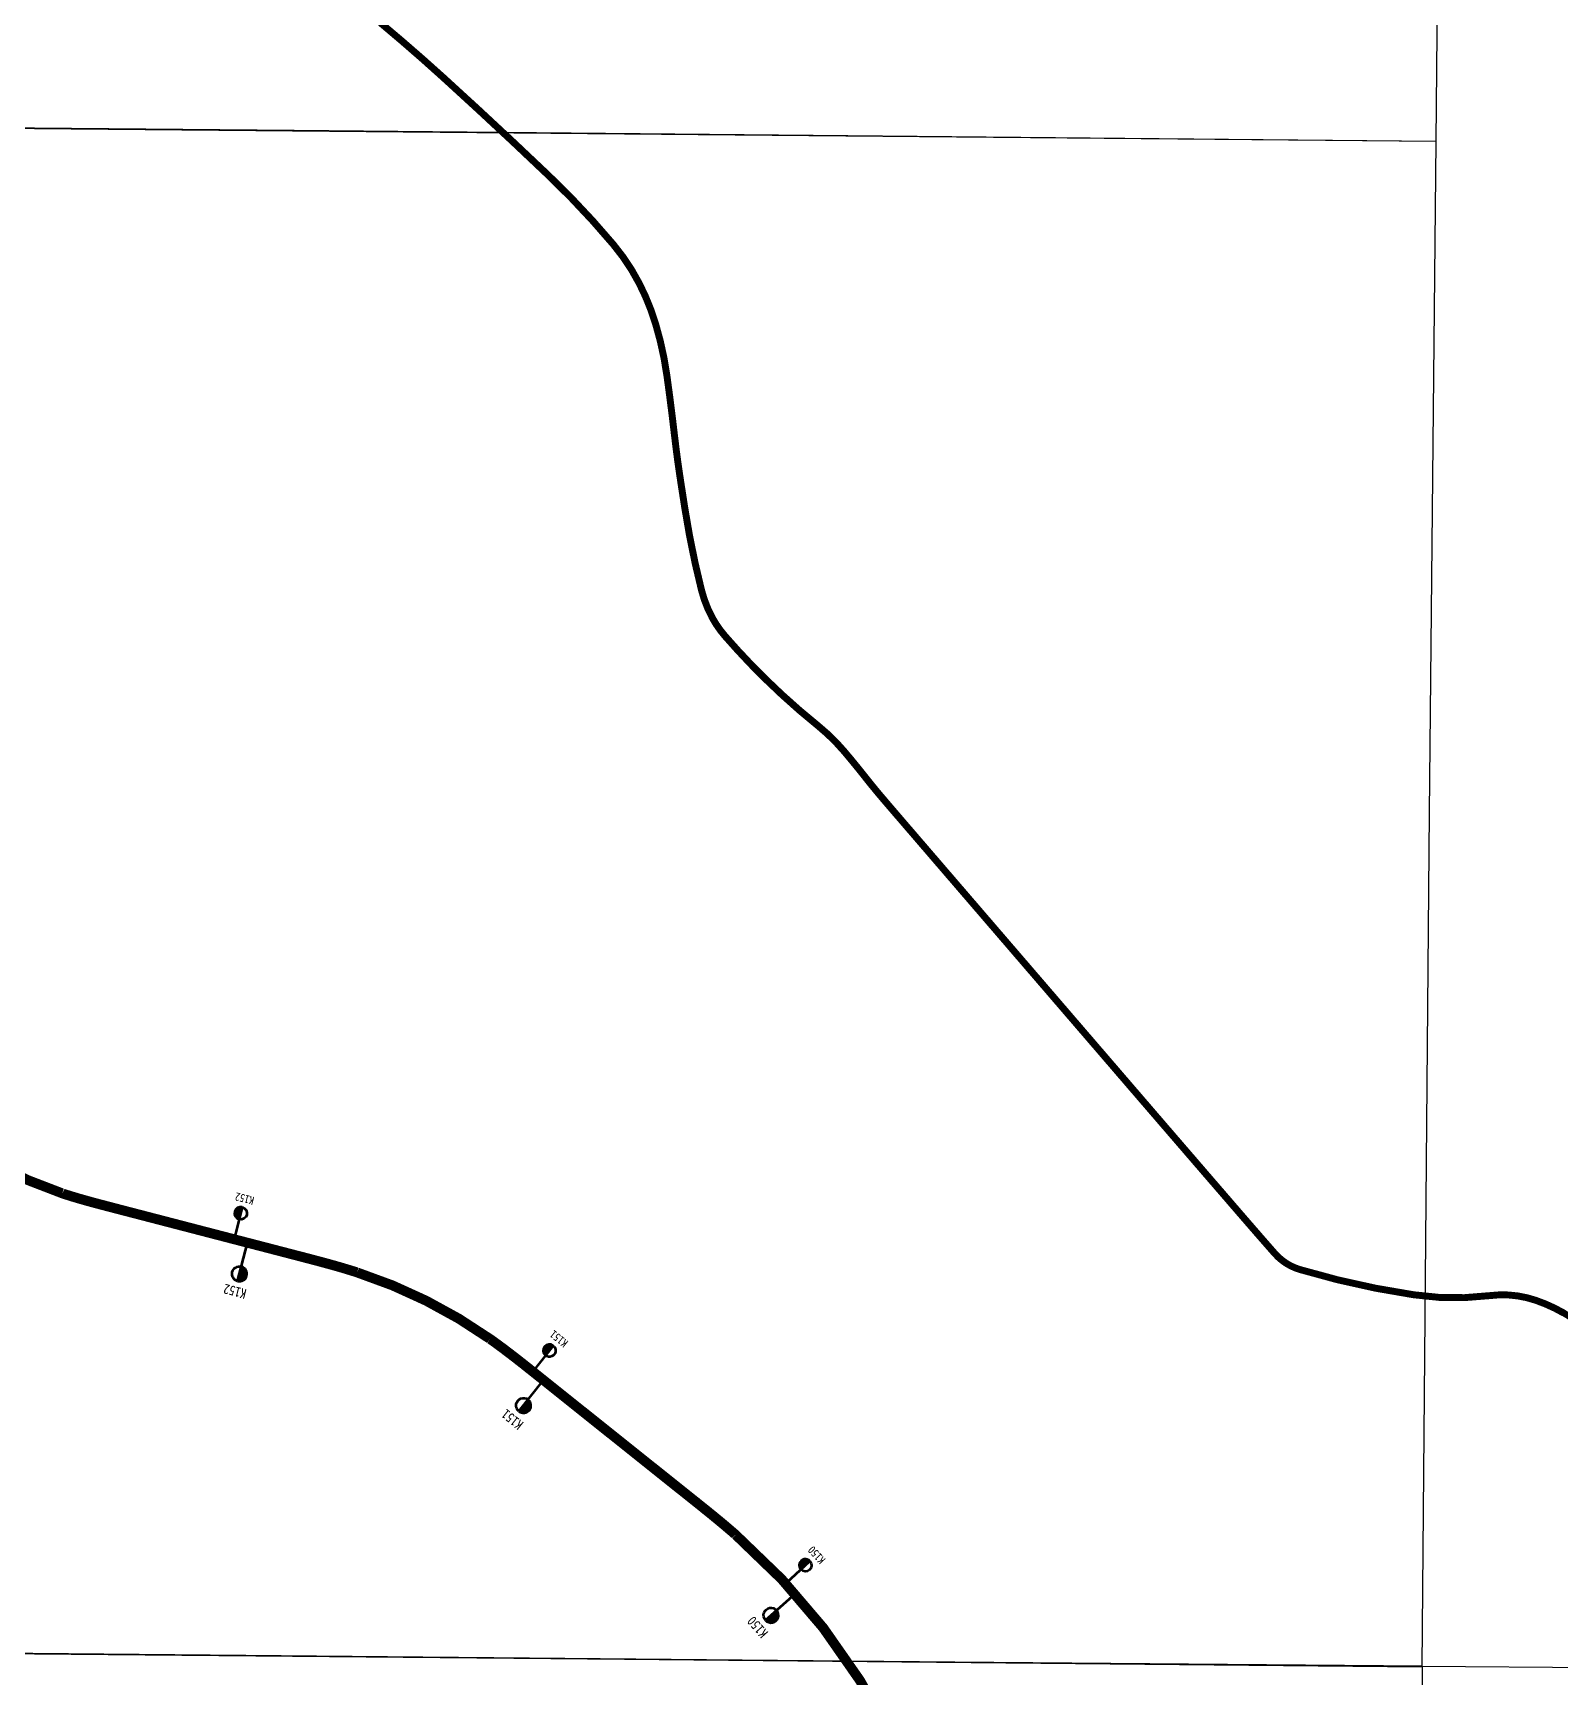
# Model space of a CAD drawing. Header units: millimetres. Extents: x 35376015 to 35425557, y 2978369 to 3016004.
# Drawn here: x 35384209 to 35388831, y 2997384 to 3002361 of the extents above; entities that cross this region are included whole.
import ezdxf
from ezdxf.enums import TextEntityAlignment as Align

# ---------------------------------------------------------------- set-up
doc = ezdxf.new("R2010")
doc.units = ezdxf.units.MM
doc.header["$XCLIPFRAME"] = 0
doc.linetypes.add('ACAD_ISO03W100', pattern=[30, 12, -18])
doc.layers.add('station', color=1, linetype='Continuous', lineweight=60)
doc.layers.add('zhix', color=5, linetype='Continuous', lineweight=30)
doc.styles.add('GTF_XW', font='SIMHEI.TTF', dxfattribs={"width": 0.85})
picture_1 = doc.add_image_def('image6.tif', size_in_pixel=(17417, 14321))
picture_2 = doc.add_image_def('image8.tif', size_in_pixel=(17420, 14303))
picture_3 = doc.add_image_def('image9.tif', size_in_pixel=(17328, 14208))
picture_4 = doc.add_image_def('image10.tif', size_in_pixel=(17376, 14210))

# ---------------------------------------------------------------- blocks, each defined once
blk = doc.blocks.new('公里标')
at = {"layer": 'station'}
h = blk.add_hatch(color=256, dxfattribs=at)
edge = h.paths.add_edge_path()
edge.add_arc((0, 13), 3, 90, 270)
edge.add_line((0, 10), (0, 16))
blk.add_line((0, 16), (0, 0), dxfattribs=at)
blk.add_lwpolyline([(0, 16, 1), (0, 10)], format="xyb", close=True, dxfattribs=at)
blk.add_lwpolyline([(0, 16, -1), (0, 10, -15.340907)], format="xyb", dxfattribs=at)

msp = doc.modelspace()

# ---------------------------------------------------------------- linework, layer by layer
at = {"color": 7, "lineweight": 30, "const_width": 1}
for points in [[(35384426.3, 3006001.2, 0.000006), (35384390.1, 3006275.6, -0.000003), (35384334.1, 3006699.2, -0.004654)], [(35384446.2, 3006003.8, 0.000006), (35384409.9, 3006278.2, -0.000003), (35384354, 3006701.8, -0.004654)], [(35388848, 2998494.4, 0.049283), (35388760.5, 2998534.2, 0.11391), (35388617.4, 2998548.7, -0.068335), (35388390, 2998551.2, -0.035603), (35388046.7, 2998627.3, -0.141206), (35387975, 2998673.3, -0.001923), (35387878.8, 2998783.8, -0.000521), (35387525.6, 2999193.6, -0.000038), (35386841.8, 2999988.6, -0.000524), (35386792.1, 3000046.7, -0.010134), (35386737.7, 3000112.8, 0.008509), (35386672.7, 3000192.4, 0.047512), (35386591.8, 3000271.6, -0.02445), (35386431.4, 3000414.6, -0.019729), (35386311, 3000542.7, -0.053437), (35386274.9, 3000594.6, -0.06379), (35386242.4, 3000677.6, -0.023074), (35386192.3, 3000924.3, -0.000356), (35386181.4, 3000994.7, -0.000949), (35386177.4, 3001021, -0.008757), (35386160.9, 3001145.3, 0.006075), (35386138.1, 3001325.3, 0.038373), (35386103.8, 3001482.5, 0.046036), (35386053.3, 3001607.5, 0.055767), (35385973.6, 3001727.4, 0.027631), (35385777.5, 3001936.3, 0.00608), (35385457.9, 3002233.9, 0.010585), (35385268.5, 3002398.7, 0.005944)], [(35388838, 2998477.1, 0.049283), (35388754, 2998515.3, 0.11391), (35388620, 2998528.9, -0.068335), (35388387, 2998531.4, -0.035603), (35388041, 2998608.2, -0.141206), (35387960, 2998660.1, -0.001923), (35387863.6, 2998770.8, -0.000521), (35387510.5, 2999180.5, -0.000038), (35386826.7, 2999975.6, -0.000524), (35386776.9, 3000033.6, -0.010134), (35386722, 3000100.4, 0.008509), (35386657.4, 3000179.5, 0.047512), (35386579.2, 3000256, -0.02445), (35386417.4, 3000400.3, -0.019729), (35386295.9, 3000529.6, -0.053437), (35386257.4, 3000585, -0.06379), (35386223, 3000672.7, -0.023074), (35386172.5, 3000921.3, -0.000356), (35386161.6, 3000991.6, -0.000949), (35386157.6, 3001018.1, -0.008757), (35386141.1, 3001143, 0.006075), (35386118.3, 3001322.5, 0.038373), (35386084.6, 3001476.8, 0.046036), (35386035.6, 3001598.4, 0.055767), (35385958.3, 3001714.5, 0.027631), (35385763.7, 3001921.8, 0.00608), (35385444.4, 3002219.1, 0.010585), (35385255.7, 3002383.4, 0.005944)]]:
    msp.add_lwpolyline(points, format="xyb", dxfattribs=at)
at = {"color": 7, "linetype": 'ACAD_ISO03W100', "lineweight": 30, "ltscale": 2, "const_width": 20, "flags": 128}
msp.add_lwpolyline([(35418866.2, 2978379, 0.00408), (35418596.8, 2978693.1, 0.004791), (35418362.6, 2978956.6, 0.000354), (35418239.2, 2979092.6, 0.003996), (35418228.1, 2979104.6, 0.067922), (35418130.9, 2979183.4, 0.051225), (35417981.4, 2979254.5, 0.009162), (35417860.1, 2979295.1, 0.017071), (35417793.9, 2979313.4, 0.003191), (35417664.5, 2979343.7, -0.002779), (35417515.8, 2979378.4, -0.00539), (35417279.6, 2979437.5, 0.004922), (35417021.1, 2979502.5, 0.037663), (35416897.7, 2979522.6, -0.03128), (35416749, 2979544.8, -0.053256), (35416561.7, 2979606.3, -0.060444), (35416413, 2979696.4, -0.007588), (35416234.3, 2979841, 0.006847), (35416036.6, 2980001.5, 0.000269), (35415709.9, 2980259.1, -0.000284), (35415399.9, 2980503.6, -0.004911), (35414938.6, 2980875.2, 0.012423), (35414754, 2981019.3, 0.022839), (35414740, 2981028.8, 0.001543), (35414525.8, 2981158.3, 0.010641), (35414147.8, 2981374.4, 0.041104), (35414044.6, 2981420.1, 0.069015), (35413989.5, 2981431, 0.030578), (35413863.2, 2981430.6, 0.031152), (35413746.1, 2981415.8, 0.023526), (35413594.1, 2981379.3, 0.09893), (35413417.6, 2981287.4, -0.098334), (35413240.1, 2981194.7, -0.040735), (35413083.5, 2981162.4, -0.057251), (35412969.5, 2981161.5, -0.032707), (35412844.6, 2981183.2, -0.068284), (35412787.9, 2981205.4, -0.006478), (35412708.2, 2981251.4, -0.00631), (35412627.7, 2981300.6, -0.00711), (35412453, 2981413.9, 0.016112), (35412375, 2981462.5, 0.006031), (35412355.7, 2981473.4, -0.001887), (35412293.4, 2981507.8, -0.031059), (35412115.8, 2981621.9, 0.058562), (35412018.1, 2981677.2, 0.074558), (35411972.8, 2981688.8, 0.023372), (35411824.6, 2981696.9, 0.031359), (35411658.6, 2981687.7, -0.046373), (35411546.1, 2981684.9, -0.013686), (35411441.8, 2981694.8, -0.015348), (35411349.5, 2981709.1, -0.009765), (35411222.9, 2981735.2, -0.009876), (35411098.7, 2981765.9, -0.010304), (35410982.9, 2981799.6, -0.003732), (35410665.7, 2981901.5, -0.011102), (35410325.7, 2982022, -0.019593), (35410137.6, 2982102.1, -0.046253), (35410000.5, 2982183.1, 0.027806), (35409777.8, 2982325.9, 0.038888), (35409137, 2982625.4, -0.041892), (35408543.6, 2982907.1, -0.012072), (35408137.3, 2983156.8, 0.016325), (35407835.3, 2983338.9, 0.005319), (35407527.4, 2983506.8, -0.009278), (35407351.6, 2983604.5, -0.002427), (35407251.1, 2983663.4, -0.001072), (35407024.6, 2983798.5, -0.005689), (35406755.9, 2983963.7, -0.023674), (35406693.7, 2984007.1, -0.028773), (35406654.5, 2984041.2, 0.013707), (35406574.3, 2984115.1, 0.00911), (35406364.5, 2984291.5, 0.004021), (35405878.9, 2984678.5, 0.011893), (35405195.9, 2985188.2, 0.018313), (35404733, 2985492, 0.007204), (35404263.5, 2985766.8, 0.008684), (35403867, 2985982.4, 0.000159), (35403714.4, 2986061.8, 0.000046), (35403186.2, 2986336.7, 0.00152), (35402876.1, 2986496.8, -0.002619), (35402696.3, 2986590.2, -0.160091), (35402640.3, 2986648, -0.04925), (35402551.8, 2986887.9, -0.091163), (35402531.9, 2987160, 0.101587), (35402509, 2987404.2, 0.031939), (35402455.4, 2987546.6, 0.061238), (35402414, 2987614.6, 0.066056), (35402315.7, 2987710, 0.060611), (35402186.1, 2987783.8, 0.013787), (35402000.7, 2987855.4, 0.005566), (35401535.2, 2988014.8, 0.005933), (35401024.9, 2988176.6, 0.060875), (35400973.3, 2988185.6, 0.033224), (35400911.1, 2988184.7, 0.007665), (35400643, 2988158.9, 0.016593), (35400459.3, 2988132.1, -0.061093), (35400408.8, 2988129.3, -0.014976), (35400290.7, 2988140.6, 0.003437), (35399777.5, 2988202.1, 0.001665), (35399411.5, 2988242.1, -0.004914), (35399287.6, 2988256.5, -0.047131), (35399187.2, 2988278.8, -0.017709), (35398930.6, 2988372.2, -0.000111), (35398779.7, 2988433.3, -0.000064), (35398519.9, 2988538.6, -0.000203), (35398073.5, 2988719.8, -0.000406), (35397849.8, 2988811, -0.034138), (35397734.3, 2988867.6, -0.048797), (35397661.1, 2988920, -0.026938), (35397646.4, 2988934.4, -0.001673), (35397423.8, 2989177.9, -0.010211), (35396545.8, 2990185.3, -0.111617), (35396489.3, 2990295.5, -0.00203), (35396470.1, 2990371.7, -0.000724), (35396417.2, 2990585.7, -0.000368), (35396317.1, 2990994.7, -0.001366), (35396290.5, 2991105, -0.050222), (35396256.9, 2991355.6, 0.034229), (35396219.3, 2991724.2, 0.006561), (35396183.3, 2991919, 0.00586), (35396137.5, 2992136.1, 0.016024), (35396087.8, 2992329.3, 0.014863), (35396021.5, 2992533.9, 0.042162), (35395954.4, 2992681.1, 0.029286), (35395828.8, 2992876.9, 0.036503), (35395689.3, 2993042, 0.052275), (35395572.8, 2993138.4, 0.024574), (35395433.6, 2993221.5, 0.019092), (35395245.9, 2993312.3, 0.024727), (35395060.7, 2993382.7, -0.028974), (35394903.1, 2993444.1, -0.030124), (35394739.9, 2993531.1, -0.059007), (35394665.5, 2993589.7, -0.019376), (35394594.5, 2993666.5, -0.00622), (35394386, 2993916.4, -0.009421), (35394243.9, 2994098.1, 0.015545), (35394156.4, 2994207.2, 0.089106), (35394087.4, 2994263.6, -0.100465), (35394027.2, 2994315.2, -0.041655), (35394007, 2994346.1, -0.006432), (35393896.2, 2994557.5, -0.054681), (35393773.9, 2994881.5, 0.109516), (35393695, 2995037.1, 0.074144), (35393642, 2995085, 0.038132), (35393521.4, 2995152.6, 0.066069), (35393359.2, 2995203.2, -0.108378), (35393262.5, 2995242.6, -0.00503), (35393059.4, 2995385.3, 0.003045), (35392724.9, 2995622.4, 0.000083), (35392471.9, 2995799.2, 0.000059), (35392115.6, 2996048.2, 0.004384), (35391640.4, 2996374.1, 0.078102), (35391610.9, 2996387.8, 0.037746), (35391594.4, 2996391.3, 0.002429), (35391334.8, 2996423.8, 0.010506), (35390977.1, 2996459.3, -0.036858), (35390875.7, 2996474.8, -0.036605), (35390856.6, 2996480.7, -0.001586), (35390427.7, 2996649.4, -0.004242), (35389970.5, 2996835.4, -0.026615), (35389899.5, 2996869.6, -0.128736), (35389844.8, 2996921.2, -0.014134), (35389504.6, 2997503.2, -0.01943), (35389279, 2997956.3, 0.038686), (35389156.9, 2998179.6, 0.040491), (35389062.6, 2998301.5, 0.036033), (35388937.1, 2998420.6, 0.040561), (35388843, 2998485.8, 0.049283), (35388757.2, 2998524.7, 0.11391), (35388618.7, 2998538.8, -0.068335), (35388388.5, 2998541.3, -0.035603), (35388043.8, 2998617.8, -0.141206), (35387967.5, 2998666.7, -0.001923), (35387871.2, 2998777.3, -0.000521), (35387518, 2999187, -0.000038), (35386834.3, 2999982.1, -0.000524), (35386784.5, 3000040.2, -0.010134), (35386729.9, 3000106.6, 0.008509), (35386665.1, 3000186, 0.047512), (35386585.5, 3000263.8, -0.02445), (35386424.4, 3000407.4, -0.019729), (35386303.5, 3000536.1, -0.053437), (35386266.2, 3000589.8, -0.06379), (35386232.7, 3000675.2, -0.023074), (35386182.4, 3000922.8, -0.000356), (35386171.5, 3000993.1, -0.000949), (35386167.5, 3001019.5, -0.008757), (35386151, 3001144.1, 0.006075), (35386128.2, 3001323.9, 0.038373), (35386094.2, 3001479.6, 0.046036), (35386044.5, 3001602.9, 0.055767), (35385965.9, 3001721, 0.027631), (35385770.6, 3001929.1, 0.00608), (35385451.2, 3002226.5, 0.010585), (35385262.1, 3002391.1, 0.005944), (35385135.2, 3002494.4, -0.00606), (35385010.7, 3002595.7, -0.016777), (35384908.4, 3002687.2, -0.01359), (35384789.1, 3002807.5, -0.066178), (35384707.4, 3002921.6, -0.040011), (35384615.3, 3003133.8, -0.040444), (35384572.4, 3003302.9, -0.040658), (35384557.4, 3003475.8, -0.080631), (35384601.1, 3003753.8, 0.06217), (35384670.7, 3004111.2, 0.020666), (35384677.8, 3004374.9, 0.053226), (35384665.4, 3004476.8, 0.111514), (35384601.5, 3004609.5, -0.078745), (35384499.6, 3004789.9, -0.027664), (35384444, 3004968.6, -0.040755), (35384423.1, 3005093.9, -0.151895), (35384467.7, 3005295.3, 0.164071), (35384504.7, 3005483.3, 0.000046), (35384471.7, 3005734, 0.000043), (35384436.2, 3006002.5, 0.000006), (35384400, 3006276.9, -0.000003), (35384344.1, 3006700.5, -0.004654), (35384329, 3006823.7, -0.001802), (35384294, 3007142.5)], format="xyb", dxfattribs=at)
at = {"layer": 'zhix', "color": 1, "const_width": 30, "flags": 128}
msp.add_lwpolyline([(35386988.9, 2996654.8, 0.171305), (35386336, 2997815), (35386335.6, 2997815.4), (35386334.8, 2997816), (35386334.1, 2997816.7), (35386333.3, 2997817.3), (35386332.6, 2997818), (35386331.8, 2997818.6), (35386331.1, 2997819.3), (35386330.3, 2997819.9), (35386329.6, 2997820.6), (35386328.8, 2997821.3), (35386328.1, 2997821.9), (35386327.3, 2997822.6), (35386326.5, 2997823.2), (35386325.8, 2997823.9), (35386325, 2997824.5), (35386324.3, 2997825.2), (35386323.5, 2997825.8), (35386322.8, 2997826.5), (35386322, 2997827.1), (35386321.2, 2997827.8), (35386320.5, 2997828.4), (35386319.7, 2997829.1), (35386319, 2997829.7), (35386318.2, 2997830.4), (35386317.4, 2997831), (35386316.7, 2997831.7), (35386315.9, 2997832.3), (35386315.2, 2997833), (35386314.4, 2997833.6), (35386313.6, 2997834.3), (35386312.9, 2997834.9), (35386312.1, 2997835.6), (35386311.4, 2997836.2), (35386310.6, 2997836.9), (35386309.8, 2997837.5), (35386309.1, 2997838.2), (35386308.3, 2997838.8), (35386307.5, 2997839.5), (35386306.8, 2997840.1), (35386306, 2997840.8), (35386305.2, 2997841.4), (35386304.5, 2997842.1), (35386303.7, 2997842.7), (35386303, 2997843.3), (35386302.2, 2997844), (35386301.4, 2997844.6), (35386300.7, 2997845.3), (35386299.9, 2997845.9), (35386299.1, 2997846.6), (35386298.4, 2997847.2), (35386297.6, 2997847.8), (35386296.8, 2997848.5), (35386296.1, 2997849.1), (35386295.3, 2997849.8), (35386294.5, 2997850.4), (35386293.8, 2997851), (35386293, 2997851.7), (35386292.2, 2997852.3), (35386291.5, 2997853), (35386290.7, 2997853.6), (35386289.9, 2997854.2), (35386289.1, 2997854.9), (35386288.4, 2997855.5), (35386287.6, 2997856.2), (35386286.8, 2997856.8), (35386286.1, 2997857.4), (35386285.3, 2997858.1), (35386284.5, 2997858.7), (35386283.8, 2997859.4), (35386283, 2997860), (35386282.2, 2997860.6), (35386281.4, 2997861.3), (35386280.7, 2997861.9), (35386279.9, 2997862.5), (35386279.1, 2997863.2), (35386278.4, 2997863.8), (35386277.6, 2997864.4), (35386276.8, 2997865.1), (35386276, 2997865.7), (35386275.3, 2997866.4), (35386274.5, 2997867), (35386273.7, 2997867.6), (35386273, 2997868.3), (35386272.2, 2997868.9), (35386271.4, 2997869.5), (35386270.6, 2997870.2), (35386269.9, 2997870.8), (35386269.1, 2997871.4), (35386268.3, 2997872.1), (35386267.5, 2997872.7), (35386266.8, 2997873.3), (35386266, 2997874), (35386265.2, 2997874.6), (35386264.4, 2997875.2), (35386263.7, 2997875.9), (35386262.9, 2997876.5), (35386262.1, 2997877.1), (35386261.3, 2997877.8), (35386260.6, 2997878.4), (35386259.8, 2997879), (35386259, 2997879.6), (35386258.2, 2997880.3), (35386257.5, 2997880.9), (35386256.7, 2997881.5), (35386255.9, 2997882.2), (35386255.1, 2997882.8), (35386254.4, 2997883.4), (35386253.6, 2997884.1), (35386252.8, 2997884.7), (35386252, 2997885.3), (35386251.2, 2997885.9), (35386250.5, 2997886.6), (35386249.7, 2997887.2), (35386248.9, 2997887.8), (35386248.1, 2997888.5), (35386247.4, 2997889.1), (35386246.6, 2997889.7), (35386245.8, 2997890.3), (35386245, 2997891), (35386244.3, 2997891.6), (35386243.5, 2997892.2), (35386242.7, 2997892.9), (35386241.9, 2997893.5), (35386241.1, 2997894.1), (35386240.4, 2997894.7), (35386239.6, 2997895.4), (35386238.8, 2997896), (35386238, 2997896.6), (35386237.2, 2997897.3), (35386236.5, 2997897.9), (35386235.7, 2997898.5), (35386234.9, 2997899.1), (35386234.1, 2997899.8), (35386233.3, 2997900.4), (35386232.6, 2997901), (35386231.8, 2997901.6), (35386231, 2997902.3), (35386230.2, 2997902.9), (35386229.4, 2997903.5), (35386228.7, 2997904.1), (35386227.9, 2997904.8), (35386227.1, 2997905.4), (35386226.3, 2997906), (35386225.6, 2997906.6), (35386224.8, 2997907.3), (35386224, 2997907.9), (35386223.2, 2997908.5), (35386222.4, 2997909.2), (35386221.6, 2997909.8), (35386220.9, 2997910.4), (35386220.1, 2997911), (35386219.3, 2997911.7), (35386218.5, 2997912.3), (35386217.7, 2997912.9), (35386217, 2997913.5), (35386216.2, 2997914.2), (35386215.4, 2997914.8), (35386214.6, 2997915.4), (35386213.8, 2997916), (35386213.1, 2997916.6), (35386212.3, 2997917.3), (35386211.5, 2997917.9), (35386210.7, 2997918.5), (35386209.9, 2997919.1), (35386209.2, 2997919.8), (35386208.4, 2997920.4), (35386207.6, 2997921), (35386206.8, 2997921.6), (35386206, 2997922.3), (35386205.3, 2997922.9), (35386204.5, 2997923.5), (35386203.7, 2997924.1), (35386202.9, 2997924.8), (35386202.1, 2997925.4), (35386201.3, 2997926), (35386200.6, 2997926.6), (35386199.8, 2997927.3), (35386199, 2997927.9), (35386198.2, 2997928.5), (35386197.4, 2997929.1), (35385735.1, 2998298.6), (35385734.3, 2998299.2), (35385733.5, 2998299.8), (35385732.7, 2998300.5), (35385731.9, 2998301.1), (35385731.2, 2998301.7), (35385730.4, 2998302.3), (35385729.6, 2998302.9), (35385728.8, 2998303.6), (35385728, 2998304.2), (35385727.2, 2998304.8), (35385726.5, 2998305.4), (35385725.7, 2998306.1), (35385724.9, 2998306.7), (35385724.1, 2998307.3), (35385723.3, 2998307.9), (35385722.6, 2998308.6), (35385721.8, 2998309.2), (35385721, 2998309.8), (35385720.2, 2998310.4), (35385719.4, 2998311.1), (35385718.6, 2998311.7), (35385717.9, 2998312.3), (35385717.1, 2998312.9), (35385716.3, 2998313.6), (35385715.5, 2998314.2), (35385714.7, 2998314.8), (35385714, 2998315.4), (35385713.2, 2998316), (35385712.4, 2998316.7), (35385711.6, 2998317.3), (35385710.8, 2998317.9), (35385710, 2998318.5), (35385709.3, 2998319.2), (35385708.5, 2998319.8), (35385707.7, 2998320.4), (35385706.9, 2998321), (35385706.1, 2998321.7), (35385705.3, 2998322.3), (35385704.6, 2998322.9), (35385703.8, 2998323.5), (35385703, 2998324.1), (35385702.2, 2998324.8), (35385701.4, 2998325.4), (35385700.6, 2998326), (35385699.9, 2998326.6), (35385699.1, 2998327.2), (35385698.3, 2998327.9), (35385697.5, 2998328.5), (35385696.7, 2998329.1), (35385695.9, 2998329.7), (35385695.2, 2998330.4), (35385694.4, 2998331), (35385693.6, 2998331.6), (35385692.8, 2998332.2), (35385692, 2998332.8), (35385691.2, 2998333.5), (35385690.5, 2998334.1), (35385689.7, 2998334.7), (35385688.9, 2998335.3), (35385688.1, 2998335.9), (35385687.3, 2998336.5), (35385686.5, 2998337.2), (35385685.7, 2998337.8), (35385685, 2998338.4), (35385684.2, 2998339), (35385683.4, 2998339.6), (35385682.6, 2998340.3), (35385681.8, 2998340.9), (35385681, 2998341.5), (35385680.2, 2998342.1), (35385679.5, 2998342.7), (35385678.7, 2998343.3), (35385677.9, 2998344), (35385677.1, 2998344.6), (35385676.3, 2998345.2), (35385675.5, 2998345.8), (35385674.7, 2998346.4), (35385673.9, 2998347), (35385673.1, 2998347.7), (35385672.4, 2998348.3), (35385671.6, 2998348.9), (35385670.8, 2998349.5), (35385670, 2998350.1), (35385669.2, 2998350.7), (35385668.4, 2998351.3), (35385667.6, 2998352), (35385666.8, 2998352.6), (35385666, 2998353.2), (35385665.3, 2998353.8), (35385664.5, 2998354.4), (35385663.7, 2998355), (35385662.9, 2998355.6), (35385662.1, 2998356.2), (35385661.3, 2998356.9), (35385660.5, 2998357.5), (35385659.7, 2998358.1), (35385658.9, 2998358.7), (35385658.1, 2998359.3), (35385657.3, 2998359.9), (35385656.5, 2998360.5), (35385655.8, 2998361.1), (35385655, 2998361.7), (35385654.2, 2998362.3), (35385653.4, 2998363), (35385652.6, 2998363.6), (35385651.8, 2998364.2), (35385651, 2998364.8), (35385650.2, 2998365.4), (35385649.4, 2998366), (35385648.6, 2998366.6), (35385647.8, 2998367.2), (35385647, 2998367.8), (35385646.2, 2998368.4), (35385645.4, 2998369), (35385644.6, 2998369.6), (35385643.8, 2998370.2), (35385643, 2998370.8), (35385642.2, 2998371.4), (35385641.4, 2998372), (35385640.6, 2998372.6), (35385639.8, 2998373.3), (35385639.1, 2998373.9), (35385638.3, 2998374.5), (35385637.5, 2998375.1), (35385636.7, 2998375.7), (35385635.9, 2998376.3), (35385635.1, 2998376.9), (35385634.3, 2998377.5), (35385633.5, 2998378.1), (35385632.7, 2998378.7), (35385631.9, 2998379.3), (35385631.1, 2998379.9), (35385630.3, 2998380.5), (35385629.5, 2998381.1), (35385628.7, 2998381.7), (35385627.9, 2998382.3), (35385627, 2998382.8), (35385626.2, 2998383.4), (35385625.4, 2998384), (35385624.6, 2998384.6), (35385623.8, 2998385.2), (35385623, 2998385.8), (35385622.2, 2998386.4), (35385621.4, 2998387), (35385620.6, 2998387.6), (35385619.8, 2998388.2), (35385619, 2998388.8), (35385618.2, 2998389.4), (35385617.4, 2998390), (35385616.6, 2998390.6), (35385615.8, 2998391.2), (35385615, 2998391.8), (35385614.2, 2998392.3), (35385613.4, 2998392.9), (35385612.6, 2998393.5), (35385611.7, 2998394.1), (35385610.9, 2998394.7), (35385610.1, 2998395.3), (35385609.3, 2998395.9), (35385608.5, 2998396.5), (35385607.7, 2998397), (35385606.9, 2998397.6), (35385606.1, 2998398.2), (35385605.3, 2998398.8), (35385604.5, 2998399.4), (35385603.6, 2998400), (35385602.8, 2998400.6), (35385602, 2998401.1), (35385601.2, 2998401.7), (35385600.4, 2998402.3), (35385599.6, 2998402.9), (35385598.8, 2998403.5), (35385597.9, 2998404), (35385597.1, 2998404.6), (35385596.3, 2998405.2), (35385595.5, 2998405.8), (35385594.7, 2998406.4), (35385593.9, 2998406.9), (35385593.1, 2998407.5), (35385592.6, 2998407.8, 0.075227), (35385191.3, 2998608.8), (35385190.9, 2998608.9), (35385189.9, 2998609.2), (35385189, 2998609.5), (35385188, 2998609.9), (35385187.1, 2998610.2), (35385186.1, 2998610.5), (35385185.1, 2998610.8), (35385184.2, 2998611.1), (35385183.2, 2998611.4), (35385182.3, 2998611.7), (35385181.3, 2998612), (35385180.4, 2998612.3), (35385179.4, 2998612.6), (35385178.5, 2998612.9), (35385177.5, 2998613.2), (35385176.6, 2998613.5), (35385175.6, 2998613.8), (35385174.7, 2998614.1), (35385173.7, 2998614.4), (35385172.8, 2998614.7), (35385171.8, 2998615), (35385170.8, 2998615.3), (35385169.9, 2998615.6), (35385168.9, 2998615.9), (35385168, 2998616.2), (35385167, 2998616.5), (35385166.1, 2998616.8), (35385165.1, 2998617), (35385164.2, 2998617.3), (35385163.2, 2998617.6), (35385162.2, 2998617.9), (35385161.3, 2998618.2), (35385160.3, 2998618.5), (35385159.4, 2998618.8), (35385158.4, 2998619.1), (35385157.5, 2998619.4), (35385156.5, 2998619.7), (35385155.5, 2998619.9), (35385154.6, 2998620.2), (35385153.6, 2998620.5), (35385152.7, 2998620.8), (35385151.7, 2998621.1), (35385150.7, 2998621.4), (35385149.8, 2998621.7), (35385148.8, 2998622), (35385147.9, 2998622.2), (35385146.9, 2998622.5), (35385146, 2998622.8), (35385145, 2998623.1), (35385144, 2998623.4), (35385143.1, 2998623.6), (35385142.1, 2998623.9), (35385141.2, 2998624.2), (35385140.2, 2998624.5), (35385139.2, 2998624.8), (35385138.3, 2998625), (35385137.3, 2998625.3), (35385136.4, 2998625.6), (35385135.4, 2998625.9), (35385134.4, 2998626.2), (35385133.5, 2998626.4), (35385132.5, 2998626.7), (35385131.6, 2998627), (35385130.6, 2998627.3), (35385129.6, 2998627.5), (35385128.7, 2998627.8), (35385127.7, 2998628.1), (35385126.7, 2998628.4), (35385125.8, 2998628.6), (35385124.8, 2998628.9), (35385123.9, 2998629.2), (35385122.9, 2998629.5), (35385121.9, 2998629.7), (35385121, 2998630), (35385120, 2998630.3), (35385119, 2998630.5), (35385118.1, 2998630.8), (35385117.1, 2998631.1), (35385116.2, 2998631.4), (35385115.2, 2998631.6), (35385114.2, 2998631.9), (35385113.3, 2998632.2), (35385112.3, 2998632.4), (35385111.3, 2998632.7), (35385110.4, 2998633), (35385109.4, 2998633.2), (35385108.5, 2998633.5), (35385107.5, 2998633.8), (35385106.5, 2998634), (35385105.6, 2998634.3), (35385104.6, 2998634.6), (35385103.6, 2998634.8), (35385102.7, 2998635.1), (35385101.7, 2998635.4), (35385100.7, 2998635.6), (35385099.8, 2998635.9), (35385098.8, 2998636.2), (35385097.8, 2998636.4), (35385096.9, 2998636.7), (35385095.9, 2998637), (35385095, 2998637.2), (35385094, 2998637.5), (35385093, 2998637.7), (35385092.1, 2998638), (35385091.1, 2998638.3), (35385090.1, 2998638.5), (35385089.2, 2998638.8), (35385088.2, 2998639.1), (35385087.2, 2998639.3), (35385086.3, 2998639.6), (35385085.3, 2998639.8), (35385084.3, 2998640.1), (35385083.4, 2998640.4), (35385082.4, 2998640.6), (35385081.4, 2998640.9), (35385080.5, 2998641.1), (35385079.5, 2998641.4), (35385078.5, 2998641.7), (35385077.6, 2998641.9), (35385076.6, 2998642.2), (35385075.6, 2998642.4), (35385074.7, 2998642.7), (35385073.7, 2998642.9), (35385072.7, 2998643.2), (35385071.8, 2998643.5), (35385070.8, 2998643.7), (35385069.8, 2998644), (35385068.9, 2998644.2), (35385067.9, 2998644.5), (35385066.9, 2998644.7), (35385066, 2998645), (35385065, 2998645.3), (35385064, 2998645.5), (35385063.1, 2998645.8), (35385062.1, 2998646), (35385061.1, 2998646.3), (35385060.2, 2998646.5), (35385059.2, 2998646.8), (35385058.2, 2998647), (35385057.3, 2998647.3), (35385056.3, 2998647.5), (35385055.3, 2998647.8), (35385054.4, 2998648.1), (35385053.4, 2998648.3), (35385052.4, 2998648.6), (35385051.5, 2998648.8), (35385050.5, 2998649.1), (35385049.5, 2998649.3), (35385048.6, 2998649.6), (35385047.6, 2998649.8), (35385046.6, 2998650.1), (35385045.7, 2998650.3), (35385044.7, 2998650.6), (35385043.7, 2998650.8), (35385042.8, 2998651.1), (35385041.8, 2998651.3), (35385040.8, 2998651.6), (35385039.9, 2998651.9), (35385038.9, 2998652.1), (35385037.9, 2998652.4), (35385037, 2998652.6), (35385036, 2998652.9), (35385035, 2998653.1), (35385034.1, 2998653.4), (35385033.1, 2998653.6), (35385032.1, 2998653.9), (35385031.2, 2998654.1), (35385030.2, 2998654.4), (35385029.2, 2998654.6), (35385028.3, 2998654.9), (35385027.3, 2998655.1), (35385026.3, 2998655.4), (35385025.3, 2998655.6), (35385024.4, 2998655.9), (35385023.4, 2998656.1), (35385022.4, 2998656.4), (35385021.5, 2998656.6), (35385020.5, 2998656.9), (35385019.5, 2998657.1), (35385018.6, 2998657.4), (35384451.7, 2998804.8), (35384450.7, 2998805.1), (35384449.7, 2998805.3), (35384448.8, 2998805.6), (35384447.8, 2998805.9), (35384446.8, 2998806.1), (35384445.9, 2998806.4), (35384444.9, 2998806.6), (35384443.9, 2998806.9), (35384443, 2998807.1), (35384442, 2998807.4), (35384441, 2998807.6), (35384440.1, 2998807.9), (35384439.1, 2998808.1), (35384438.1, 2998808.4), (35384437.2, 2998808.6), (35384436.2, 2998808.9), (35384435.2, 2998809.1), (35384434.3, 2998809.4), (35384433.3, 2998809.6), (35384432.3, 2998809.9), (35384431.4, 2998810.1), (35384430.4, 2998810.4), (35384429.4, 2998810.6), (35384428.4, 2998810.9), (35384427.5, 2998811.2), (35384426.5, 2998811.4), (35384425.5, 2998811.7), (35384424.6, 2998811.9), (35384423.6, 2998812.2), (35384422.6, 2998812.4), (35384421.7, 2998812.7), (35384420.7, 2998812.9), (35384419.7, 2998813.2), (35384418.8, 2998813.4), (35384417.8, 2998813.7), (35384416.8, 2998813.9), (35384415.9, 2998814.2), (35384414.9, 2998814.5), (35384413.9, 2998814.7), (35384413, 2998815), (35384412, 2998815.2), (35384411, 2998815.5), (35384410.1, 2998815.7), (35384409.1, 2998816), (35384408.1, 2998816.3), (35384407.2, 2998816.5), (35384406.2, 2998816.8), (35384405.2, 2998817), (35384404.3, 2998817.3), (35384403.3, 2998817.5), (35384402.3, 2998817.8), (35384401.4, 2998818.1), (35384400.4, 2998818.3), (35384399.4, 2998818.6), (35384398.5, 2998818.8), (35384397.5, 2998819.1), (35384396.5, 2998819.3), (35384395.6, 2998819.6), (35384394.6, 2998819.9), (35384393.7, 2998820.1), (35384392.7, 2998820.4), (35384391.7, 2998820.7), (35384390.8, 2998820.9), (35384389.8, 2998821.2), (35384388.8, 2998821.4), (35384387.9, 2998821.7), (35384386.9, 2998822), (35384385.9, 2998822.2), (35384385, 2998822.5), (35384384, 2998822.8), (35384383, 2998823), (35384382.1, 2998823.3), (35384381.1, 2998823.5), (35384380.1, 2998823.8), (35384379.2, 2998824.1), (35384378.2, 2998824.3), (35384377.3, 2998824.6), (35384376.3, 2998824.9), (35384375.3, 2998825.1), (35384374.4, 2998825.4), (35384373.4, 2998825.7), (35384372.4, 2998825.9), (35384371.5, 2998826.2), (35384370.5, 2998826.5), (35384369.5, 2998826.8), (35384368.6, 2998827), (35384367.6, 2998827.3), (35384366.7, 2998827.6), (35384365.7, 2998827.8), (35384364.7, 2998828.1), (35384363.8, 2998828.4), (35384362.8, 2998828.7), (35384361.8, 2998828.9), (35384360.9, 2998829.2), (35384359.9, 2998829.5), (35384359, 2998829.8), (35384358, 2998830), (35384357, 2998830.3), (35384356.1, 2998830.6), (35384355.1, 2998830.9), (35384354.2, 2998831.1), (35384353.2, 2998831.4), (35384352.2, 2998831.7), (35384351.3, 2998832), (35384350.3, 2998832.2), (35384349.4, 2998832.5), (35384348.4, 2998832.8), (35384347.4, 2998833.1), (35384346.5, 2998833.4), (35384345.5, 2998833.7), (35384344.6, 2998833.9), (35384343.6, 2998834.2), (35384342.6, 2998834.5), (35384341.7, 2998834.8), (35384340.7, 2998835.1), (35384339.8, 2998835.4), (35384338.8, 2998835.6), (35384337.8, 2998835.9), (35384336.9, 2998836.2), (35384335.9, 2998836.5), (35384335, 2998836.8), (35384334, 2998837.1), (35384333.1, 2998837.4), (35384332.1, 2998837.7), (35384331.1, 2998837.9), (35384330.2, 2998838.2), (35384329.2, 2998838.5), (35384328.3, 2998838.8), (35384327.3, 2998839.1), (35384326.4, 2998839.4), (35384325.4, 2998839.7), (35384324.5, 2998840), (35384323.5, 2998840.3), (35384322.5, 2998840.6), (35384321.6, 2998840.9), (35384320.6, 2998841.2), (35384319.7, 2998841.5), (35384318.7, 2998841.8), (35384317.8, 2998842.1), (35384316.8, 2998842.4), (35384315.9, 2998842.7), (35384314.9, 2998843), (35384314, 2998843.3), (35384313, 2998843.6), (35384312.1, 2998843.9), (35384311.1, 2998844.2), (35384310.1, 2998844.5), (35384309.2, 2998844.8), (35384308.2, 2998845.1), (35384307.3, 2998845.4), (35384306.3, 2998845.7), (35384305.4, 2998846), (35384304.4, 2998846.4), (35384303.5, 2998846.7), (35384302.5, 2998847), (35384301.6, 2998847.3), (35384300.6, 2998847.6), (35384299.7, 2998847.9), (35384298.7, 2998848.2), (35384298.3, 2998848.4, -0.14126), (35383750.1, 2999224.5)], format="xyb", dxfattribs=at)
at = {"layer": 'zhix', "color": 5, "const_width": 30, "flags": 128}
msp.add_lwpolyline([(35386988.9, 2996654.8, 0.171305), (35386336, 2997815), (35386335.6, 2997815.4), (35386334.8, 2997816), (35386334.1, 2997816.7), (35386333.3, 2997817.3), (35386332.6, 2997818), (35386331.8, 2997818.6), (35386331.1, 2997819.3), (35386330.3, 2997819.9), (35386329.6, 2997820.6), (35386328.8, 2997821.3), (35386328.1, 2997821.9), (35386327.3, 2997822.6), (35386326.5, 2997823.2), (35386325.8, 2997823.9), (35386325, 2997824.5), (35386324.3, 2997825.2), (35386323.5, 2997825.8), (35386322.8, 2997826.5), (35386322, 2997827.1), (35386321.2, 2997827.8), (35386320.5, 2997828.4), (35386319.7, 2997829.1), (35386319, 2997829.7), (35386318.2, 2997830.4), (35386317.4, 2997831), (35386316.7, 2997831.7), (35386315.9, 2997832.3), (35386315.2, 2997833), (35386314.4, 2997833.6), (35386313.6, 2997834.3), (35386312.9, 2997834.9), (35386312.1, 2997835.6), (35386311.4, 2997836.2), (35386310.6, 2997836.9), (35386309.8, 2997837.5), (35386309.1, 2997838.2), (35386308.3, 2997838.8), (35386307.5, 2997839.5), (35386306.8, 2997840.1), (35386306, 2997840.8), (35386305.2, 2997841.4), (35386304.5, 2997842.1), (35386303.7, 2997842.7), (35386303, 2997843.3), (35386302.2, 2997844), (35386301.4, 2997844.6), (35386300.7, 2997845.3), (35386299.9, 2997845.9), (35386299.1, 2997846.6), (35386298.4, 2997847.2), (35386297.6, 2997847.8), (35386296.8, 2997848.5), (35386296.1, 2997849.1), (35386295.3, 2997849.8), (35386294.5, 2997850.4), (35386293.8, 2997851), (35386293, 2997851.7), (35386292.2, 2997852.3), (35386291.5, 2997853), (35386290.7, 2997853.6), (35386289.9, 2997854.2), (35386289.1, 2997854.9), (35386288.4, 2997855.5), (35386287.6, 2997856.2), (35386286.8, 2997856.8), (35386286.1, 2997857.4), (35386285.3, 2997858.1), (35386284.5, 2997858.7), (35386283.8, 2997859.4), (35386283, 2997860), (35386282.2, 2997860.6), (35386281.4, 2997861.3), (35386280.7, 2997861.9), (35386279.9, 2997862.5), (35386279.1, 2997863.2), (35386278.4, 2997863.8), (35386277.6, 2997864.4), (35386276.8, 2997865.1), (35386276, 2997865.7), (35386275.3, 2997866.4), (35386274.5, 2997867), (35386273.7, 2997867.6), (35386273, 2997868.3), (35386272.2, 2997868.9), (35386271.4, 2997869.5), (35386270.6, 2997870.2), (35386269.9, 2997870.8), (35386269.1, 2997871.4), (35386268.3, 2997872.1), (35386267.5, 2997872.7), (35386266.8, 2997873.3), (35386266, 2997874), (35386265.2, 2997874.6), (35386264.4, 2997875.2), (35386263.7, 2997875.9), (35386262.9, 2997876.5), (35386262.1, 2997877.1), (35386261.3, 2997877.8), (35386260.6, 2997878.4), (35386259.8, 2997879), (35386259, 2997879.6), (35386258.2, 2997880.3), (35386257.5, 2997880.9), (35386256.7, 2997881.5), (35386255.9, 2997882.2), (35386255.1, 2997882.8), (35386254.4, 2997883.4), (35386253.6, 2997884.1), (35386252.8, 2997884.7), (35386252, 2997885.3), (35386251.2, 2997885.9), (35386250.5, 2997886.6), (35386249.7, 2997887.2), (35386248.9, 2997887.8), (35386248.1, 2997888.5), (35386247.4, 2997889.1), (35386246.6, 2997889.7), (35386245.8, 2997890.3), (35386245, 2997891), (35386244.3, 2997891.6), (35386243.5, 2997892.2), (35386242.7, 2997892.9), (35386241.9, 2997893.5), (35386241.1, 2997894.1), (35386240.4, 2997894.7), (35386239.6, 2997895.4), (35386238.8, 2997896), (35386238, 2997896.6), (35386237.2, 2997897.3), (35386236.5, 2997897.9), (35386235.7, 2997898.5), (35386234.9, 2997899.1), (35386234.1, 2997899.8), (35386233.3, 2997900.4), (35386232.6, 2997901), (35386231.8, 2997901.6), (35386231, 2997902.3), (35386230.2, 2997902.9), (35386229.4, 2997903.5), (35386228.7, 2997904.1), (35386227.9, 2997904.8), (35386227.1, 2997905.4), (35386226.3, 2997906), (35386225.6, 2997906.6), (35386224.8, 2997907.3), (35386224, 2997907.9), (35386223.2, 2997908.5), (35386222.4, 2997909.2), (35386221.6, 2997909.8), (35386220.9, 2997910.4), (35386220.1, 2997911), (35386219.3, 2997911.7), (35386218.5, 2997912.3), (35386217.7, 2997912.9), (35386217, 2997913.5), (35386216.2, 2997914.2), (35386215.4, 2997914.8), (35386214.6, 2997915.4), (35386213.8, 2997916), (35386213.1, 2997916.6), (35386212.3, 2997917.3), (35386211.5, 2997917.9), (35386210.7, 2997918.5), (35386209.9, 2997919.1), (35386209.2, 2997919.8), (35386208.4, 2997920.4), (35386207.6, 2997921), (35386206.8, 2997921.6), (35386206, 2997922.3), (35386205.3, 2997922.9), (35386204.5, 2997923.5), (35386203.7, 2997924.1), (35386202.9, 2997924.8), (35386202.1, 2997925.4), (35386201.3, 2997926), (35386200.6, 2997926.6), (35386199.8, 2997927.3), (35386199, 2997927.9), (35386198.2, 2997928.5), (35386197.4, 2997929.1), (35385735.1, 2998298.6), (35385734.3, 2998299.2), (35385733.5, 2998299.8), (35385732.7, 2998300.5), (35385731.9, 2998301.1), (35385731.2, 2998301.7), (35385730.4, 2998302.3), (35385729.6, 2998302.9), (35385728.8, 2998303.6), (35385728, 2998304.2), (35385727.2, 2998304.8), (35385726.5, 2998305.4), (35385725.7, 2998306.1), (35385724.9, 2998306.7), (35385724.1, 2998307.3), (35385723.3, 2998307.9), (35385722.6, 2998308.6), (35385721.8, 2998309.2), (35385721, 2998309.8), (35385720.2, 2998310.4), (35385719.4, 2998311.1), (35385718.6, 2998311.7), (35385717.9, 2998312.3), (35385717.1, 2998312.9), (35385716.3, 2998313.6), (35385715.5, 2998314.2), (35385714.7, 2998314.8), (35385714, 2998315.4), (35385713.2, 2998316), (35385712.4, 2998316.7), (35385711.6, 2998317.3), (35385710.8, 2998317.9), (35385710, 2998318.5), (35385709.3, 2998319.2), (35385708.5, 2998319.8), (35385707.7, 2998320.4), (35385706.9, 2998321), (35385706.1, 2998321.7), (35385705.3, 2998322.3), (35385704.6, 2998322.9), (35385703.8, 2998323.5), (35385703, 2998324.1), (35385702.2, 2998324.8), (35385701.4, 2998325.4), (35385700.6, 2998326), (35385699.9, 2998326.6), (35385699.1, 2998327.2), (35385698.3, 2998327.9), (35385697.5, 2998328.5), (35385696.7, 2998329.1), (35385695.9, 2998329.7), (35385695.2, 2998330.4), (35385694.4, 2998331), (35385693.6, 2998331.6), (35385692.8, 2998332.2), (35385692, 2998332.8), (35385691.2, 2998333.5), (35385690.5, 2998334.1), (35385689.7, 2998334.7), (35385688.9, 2998335.3), (35385688.1, 2998335.9), (35385687.3, 2998336.5), (35385686.5, 2998337.2), (35385685.7, 2998337.8), (35385685, 2998338.4), (35385684.2, 2998339), (35385683.4, 2998339.6), (35385682.6, 2998340.3), (35385681.8, 2998340.9), (35385681, 2998341.5), (35385680.2, 2998342.1), (35385679.5, 2998342.7), (35385678.7, 2998343.3), (35385677.9, 2998344), (35385677.1, 2998344.6), (35385676.3, 2998345.2), (35385675.5, 2998345.8), (35385674.7, 2998346.4), (35385673.9, 2998347), (35385673.1, 2998347.7), (35385672.4, 2998348.3), (35385671.6, 2998348.9), (35385670.8, 2998349.5), (35385670, 2998350.1), (35385669.2, 2998350.7), (35385668.4, 2998351.3), (35385667.6, 2998352), (35385666.8, 2998352.6), (35385666, 2998353.2), (35385665.3, 2998353.8), (35385664.5, 2998354.4), (35385663.7, 2998355), (35385662.9, 2998355.6), (35385662.1, 2998356.2), (35385661.3, 2998356.9), (35385660.5, 2998357.5), (35385659.7, 2998358.1), (35385658.9, 2998358.7), (35385658.1, 2998359.3), (35385657.3, 2998359.9), (35385656.5, 2998360.5), (35385655.8, 2998361.1), (35385655, 2998361.7), (35385654.2, 2998362.3), (35385653.4, 2998363), (35385652.6, 2998363.6), (35385651.8, 2998364.2), (35385651, 2998364.8), (35385650.2, 2998365.4), (35385649.4, 2998366), (35385648.6, 2998366.6), (35385647.8, 2998367.2), (35385647, 2998367.8), (35385646.2, 2998368.4), (35385645.4, 2998369), (35385644.6, 2998369.6), (35385643.8, 2998370.2), (35385643, 2998370.8), (35385642.2, 2998371.4), (35385641.4, 2998372), (35385640.6, 2998372.6), (35385639.8, 2998373.3), (35385639.1, 2998373.9), (35385638.3, 2998374.5), (35385637.5, 2998375.1), (35385636.7, 2998375.7), (35385635.9, 2998376.3), (35385635.1, 2998376.9), (35385634.3, 2998377.5), (35385633.5, 2998378.1), (35385632.7, 2998378.7), (35385631.9, 2998379.3), (35385631.1, 2998379.9), (35385630.3, 2998380.5), (35385629.5, 2998381.1), (35385628.7, 2998381.7), (35385627.9, 2998382.3), (35385627, 2998382.8), (35385626.2, 2998383.4), (35385625.4, 2998384), (35385624.6, 2998384.6), (35385623.8, 2998385.2), (35385623, 2998385.8), (35385622.2, 2998386.4), (35385621.4, 2998387), (35385620.6, 2998387.6), (35385619.8, 2998388.2), (35385619, 2998388.8), (35385618.2, 2998389.4), (35385617.4, 2998390), (35385616.6, 2998390.6), (35385615.8, 2998391.2), (35385615, 2998391.8), (35385614.2, 2998392.3), (35385613.4, 2998392.9), (35385612.6, 2998393.5), (35385611.7, 2998394.1), (35385610.9, 2998394.7), (35385610.1, 2998395.3), (35385609.3, 2998395.9), (35385608.5, 2998396.5), (35385607.7, 2998397), (35385606.9, 2998397.6), (35385606.1, 2998398.2), (35385605.3, 2998398.8), (35385604.5, 2998399.4), (35385603.6, 2998400), (35385602.8, 2998400.6), (35385602, 2998401.1), (35385601.2, 2998401.7), (35385600.4, 2998402.3), (35385599.6, 2998402.9), (35385598.8, 2998403.5), (35385597.9, 2998404), (35385597.1, 2998404.6), (35385596.3, 2998405.2), (35385595.5, 2998405.8), (35385594.7, 2998406.4), (35385593.9, 2998406.9), (35385593.1, 2998407.5), (35385592.6, 2998407.8, 0.075227), (35385191.3, 2998608.8), (35385190.9, 2998608.9), (35385189.9, 2998609.2), (35385189, 2998609.5), (35385188, 2998609.9), (35385187.1, 2998610.2), (35385186.1, 2998610.5), (35385185.1, 2998610.8), (35385184.2, 2998611.1), (35385183.2, 2998611.4), (35385182.3, 2998611.7), (35385181.3, 2998612), (35385180.4, 2998612.3), (35385179.4, 2998612.6), (35385178.5, 2998612.9), (35385177.5, 2998613.2), (35385176.6, 2998613.5), (35385175.6, 2998613.8), (35385174.7, 2998614.1), (35385173.7, 2998614.4), (35385172.8, 2998614.7), (35385171.8, 2998615), (35385170.8, 2998615.3), (35385169.9, 2998615.6), (35385168.9, 2998615.9), (35385168, 2998616.2), (35385167, 2998616.5), (35385166.1, 2998616.8), (35385165.1, 2998617), (35385164.2, 2998617.3), (35385163.2, 2998617.6), (35385162.2, 2998617.9), (35385161.3, 2998618.2), (35385160.3, 2998618.5), (35385159.4, 2998618.8), (35385158.4, 2998619.1), (35385157.5, 2998619.4), (35385156.5, 2998619.7), (35385155.5, 2998619.9), (35385154.6, 2998620.2), (35385153.6, 2998620.5), (35385152.7, 2998620.8), (35385151.7, 2998621.1), (35385150.7, 2998621.4), (35385149.8, 2998621.7), (35385148.8, 2998622), (35385147.9, 2998622.2), (35385146.9, 2998622.5), (35385146, 2998622.8), (35385145, 2998623.1), (35385144, 2998623.4), (35385143.1, 2998623.6), (35385142.1, 2998623.9), (35385141.2, 2998624.2), (35385140.2, 2998624.5), (35385139.2, 2998624.8), (35385138.3, 2998625), (35385137.3, 2998625.3), (35385136.4, 2998625.6), (35385135.4, 2998625.9), (35385134.4, 2998626.2), (35385133.5, 2998626.4), (35385132.5, 2998626.7), (35385131.6, 2998627), (35385130.6, 2998627.3), (35385129.6, 2998627.5), (35385128.7, 2998627.8), (35385127.7, 2998628.1), (35385126.7, 2998628.4), (35385125.8, 2998628.6), (35385124.8, 2998628.9), (35385123.9, 2998629.2), (35385122.9, 2998629.5), (35385121.9, 2998629.7), (35385121, 2998630), (35385120, 2998630.3), (35385119, 2998630.5), (35385118.1, 2998630.8), (35385117.1, 2998631.1), (35385116.2, 2998631.4), (35385115.2, 2998631.6), (35385114.2, 2998631.9), (35385113.3, 2998632.2), (35385112.3, 2998632.4), (35385111.3, 2998632.7), (35385110.4, 2998633), (35385109.4, 2998633.2), (35385108.5, 2998633.5), (35385107.5, 2998633.8), (35385106.5, 2998634), (35385105.6, 2998634.3), (35385104.6, 2998634.6), (35385103.6, 2998634.8), (35385102.7, 2998635.1), (35385101.7, 2998635.4), (35385100.7, 2998635.6), (35385099.8, 2998635.9), (35385098.8, 2998636.2), (35385097.8, 2998636.4), (35385096.9, 2998636.7), (35385095.9, 2998637), (35385095, 2998637.2), (35385094, 2998637.5), (35385093, 2998637.7), (35385092.1, 2998638), (35385091.1, 2998638.3), (35385090.1, 2998638.5), (35385089.2, 2998638.8), (35385088.2, 2998639.1), (35385087.2, 2998639.3), (35385086.3, 2998639.6), (35385085.3, 2998639.8), (35385084.3, 2998640.1), (35385083.4, 2998640.4), (35385082.4, 2998640.6), (35385081.4, 2998640.9), (35385080.5, 2998641.1), (35385079.5, 2998641.4), (35385078.5, 2998641.7), (35385077.6, 2998641.9), (35385076.6, 2998642.2), (35385075.6, 2998642.4), (35385074.7, 2998642.7), (35385073.7, 2998642.9), (35385072.7, 2998643.2), (35385071.8, 2998643.5), (35385070.8, 2998643.7), (35385069.8, 2998644), (35385068.9, 2998644.2), (35385067.9, 2998644.5), (35385066.9, 2998644.7), (35385066, 2998645), (35385065, 2998645.3), (35385064, 2998645.5), (35385063.1, 2998645.8), (35385062.1, 2998646), (35385061.1, 2998646.3), (35385060.2, 2998646.5), (35385059.2, 2998646.8), (35385058.2, 2998647), (35385057.3, 2998647.3), (35385056.3, 2998647.5), (35385055.3, 2998647.8), (35385054.4, 2998648.1), (35385053.4, 2998648.3), (35385052.4, 2998648.6), (35385051.5, 2998648.8), (35385050.5, 2998649.1), (35385049.5, 2998649.3), (35385048.6, 2998649.6), (35385047.6, 2998649.8), (35385046.6, 2998650.1), (35385045.7, 2998650.3), (35385044.7, 2998650.6), (35385043.7, 2998650.8), (35385042.8, 2998651.1), (35385041.8, 2998651.3), (35385040.8, 2998651.6), (35385039.9, 2998651.9), (35385038.9, 2998652.1), (35385037.9, 2998652.4), (35385037, 2998652.6), (35385036, 2998652.9), (35385035, 2998653.1), (35385034.1, 2998653.4), (35385033.1, 2998653.6), (35385032.1, 2998653.9), (35385031.2, 2998654.1), (35385030.2, 2998654.4), (35385029.2, 2998654.6), (35385028.3, 2998654.9), (35385027.3, 2998655.1), (35385026.3, 2998655.4), (35385025.3, 2998655.6), (35385024.4, 2998655.9), (35385023.4, 2998656.1), (35385022.4, 2998656.4), (35385021.5, 2998656.6), (35385020.5, 2998656.9), (35385019.5, 2998657.1), (35385018.6, 2998657.4), (35384451.7, 2998804.8), (35384450.7, 2998805.1), (35384449.7, 2998805.3), (35384448.8, 2998805.6), (35384447.8, 2998805.9), (35384446.8, 2998806.1), (35384445.9, 2998806.4), (35384444.9, 2998806.6), (35384443.9, 2998806.9), (35384443, 2998807.1), (35384442, 2998807.4), (35384441, 2998807.6), (35384440.1, 2998807.9), (35384439.1, 2998808.1), (35384438.1, 2998808.4), (35384437.2, 2998808.6), (35384436.2, 2998808.9), (35384435.2, 2998809.1), (35384434.3, 2998809.4), (35384433.3, 2998809.6), (35384432.3, 2998809.9), (35384431.4, 2998810.1), (35384430.4, 2998810.4), (35384429.4, 2998810.6), (35384428.4, 2998810.9), (35384427.5, 2998811.2), (35384426.5, 2998811.4), (35384425.5, 2998811.7), (35384424.6, 2998811.9), (35384423.6, 2998812.2), (35384422.6, 2998812.4), (35384421.7, 2998812.7), (35384420.7, 2998812.9), (35384419.7, 2998813.2), (35384418.8, 2998813.4), (35384417.8, 2998813.7), (35384416.8, 2998813.9), (35384415.9, 2998814.2), (35384414.9, 2998814.5), (35384413.9, 2998814.7), (35384413, 2998815), (35384412, 2998815.2), (35384411, 2998815.5), (35384410.1, 2998815.7), (35384409.1, 2998816), (35384408.1, 2998816.3), (35384407.2, 2998816.5), (35384406.2, 2998816.8), (35384405.2, 2998817), (35384404.3, 2998817.3), (35384403.3, 2998817.5), (35384402.3, 2998817.8), (35384401.4, 2998818.1), (35384400.4, 2998818.3), (35384399.4, 2998818.6), (35384398.5, 2998818.8), (35384397.5, 2998819.1), (35384396.5, 2998819.3), (35384395.6, 2998819.6), (35384394.6, 2998819.9), (35384393.7, 2998820.1), (35384392.7, 2998820.4), (35384391.7, 2998820.7), (35384390.8, 2998820.9), (35384389.8, 2998821.2), (35384388.8, 2998821.4), (35384387.9, 2998821.7), (35384386.9, 2998822), (35384385.9, 2998822.2), (35384385, 2998822.5), (35384384, 2998822.8), (35384383, 2998823), (35384382.1, 2998823.3), (35384381.1, 2998823.5), (35384380.1, 2998823.8), (35384379.2, 2998824.1), (35384378.2, 2998824.3), (35384377.3, 2998824.6), (35384376.3, 2998824.9), (35384375.3, 2998825.1), (35384374.4, 2998825.4), (35384373.4, 2998825.7), (35384372.4, 2998825.9), (35384371.5, 2998826.2), (35384370.5, 2998826.5), (35384369.5, 2998826.8), (35384368.6, 2998827), (35384367.6, 2998827.3), (35384366.7, 2998827.6), (35384365.7, 2998827.8), (35384364.7, 2998828.1), (35384363.8, 2998828.4), (35384362.8, 2998828.7), (35384361.8, 2998828.9), (35384360.9, 2998829.2), (35384359.9, 2998829.5), (35384359, 2998829.8), (35384358, 2998830), (35384357, 2998830.3), (35384356.1, 2998830.6), (35384355.1, 2998830.9), (35384354.2, 2998831.1), (35384353.2, 2998831.4), (35384352.2, 2998831.7), (35384351.3, 2998832), (35384350.3, 2998832.2), (35384349.4, 2998832.5), (35384348.4, 2998832.8), (35384347.4, 2998833.1), (35384346.5, 2998833.4), (35384345.5, 2998833.7), (35384344.6, 2998833.9), (35384343.6, 2998834.2), (35384342.6, 2998834.5), (35384341.7, 2998834.8), (35384340.7, 2998835.1), (35384339.8, 2998835.4), (35384338.8, 2998835.6), (35384337.8, 2998835.9), (35384336.9, 2998836.2), (35384335.9, 2998836.5), (35384335, 2998836.8), (35384334, 2998837.1), (35384333.1, 2998837.4), (35384332.1, 2998837.7), (35384331.1, 2998837.9), (35384330.2, 2998838.2), (35384329.2, 2998838.5), (35384328.3, 2998838.8), (35384327.3, 2998839.1), (35384326.4, 2998839.4), (35384325.4, 2998839.7), (35384324.5, 2998840), (35384323.5, 2998840.3), (35384322.5, 2998840.6), (35384321.6, 2998840.9), (35384320.6, 2998841.2), (35384319.7, 2998841.5), (35384318.7, 2998841.8), (35384317.8, 2998842.1), (35384316.8, 2998842.4), (35384315.9, 2998842.7), (35384314.9, 2998843), (35384314, 2998843.3), (35384313, 2998843.6), (35384312.1, 2998843.9), (35384311.1, 2998844.2), (35384310.1, 2998844.5), (35384309.2, 2998844.8), (35384308.2, 2998845.1), (35384307.3, 2998845.4), (35384306.3, 2998845.7), (35384305.4, 2998846), (35384304.4, 2998846.4), (35384303.5, 2998846.7), (35384302.5, 2998847), (35384301.6, 2998847.3), (35384300.6, 2998847.6), (35384299.7, 2998847.9), (35384298.7, 2998848.2), (35384298.3, 2998848.4, -0.14126), (35383750.1, 2999224.5)], format="xyb", dxfattribs=at)

# ---------------------------------------------------------------- block references
at = {"layer": 'station', "color": 5, "yscale": 6.25, "zscale": 6.25}
for p, xscale, rotation in [((35384818.1, 2998709.5), 6.249999997479264, 345.4207967789739), ((35385722, 2998309), 6.249999997254847, 321.404567986124), ((35386487.8, 2997667.2), 6.249999999432657, 312.7377872880734)]:
    msp.add_blockref('公里标', p, dxfattribs=dict(at, xscale=xscale, rotation=rotation))
at = {"layer": 'station', "color": 1, "yscale": 7.5, "zscale": 7.5}
for p, xscale, rotation in [((35384859.1, 2998698.9), 7.500000003024975, 165.4207967821729), ((35385755.2, 2998282.5), 7.499999997473845, 141.3751531088836), ((35386516.3, 2997635.8), 7.500000000809397, 131.5235148271094)]:
    msp.add_blockref('公里标', p, dxfattribs=dict(at, xscale=xscale, rotation=rotation))

# ---------------------------------------------------------------- texts
at = {"layer": 'station', "color": 5, "style": 'GTF_XW', "width": 0.85}
for s, rotation, p in [('K152', 165.4208, (35384846.9, 2998820.1)), ('K151', 141.4046, (35385793.3, 2998398.3)), ('K150', 132.7378, (35386571.8, 2997744.8))]:
    msp.add_text(s, height=25, rotation=rotation, dxfattribs=at).set_placement(p, align=Align.TOP_CENTER)
at = {"layer": 'station', "color": 1, "style": 'GTF_XW', "width": 0.85}
for s, rotation, p in [('K152', 165.4208, (35384824.6, 2998566.1)), ('K151', 141.3752, (35385669.6, 2998175.4)), ('K150', 131.5235, (35386413.6, 2997544.9))]:
    msp.add_text(s, height=30, rotation=rotation, dxfattribs=at).set_placement(p, align=Align.CENTER)

# ---------------------------------------------------------------- pictures from other files: only their frames are drawn
at = {"color": 251}
image = msp.add_image(picture_1, insert=(35381883.7, 3001221.5), size_in_units=(7360.9, 6052.4), rotation=0.00067, dxfattribs=at)
image.set_boundary_path([(989.37, 1338.45), (928.64, 7747.7), (887, 12265.2), (9740.05, 12345.96), (15551.9, 12399.46), (15591.7, 7745.65), (15649.7, 1472.9), (7371.78, 1395.44), (990.47, 1338.54), (989.37, 1338.45)])
image = msp.add_image(picture_2, insert=(35381855.8, 2996605), size_in_units=(7359.9, 6043), rotation=-0.00316, dxfattribs=at)
image.set_boundary_path([(951.33, 1317.28), (907, 6265.5), (848.3, 12249.27), (9807.66, 12330.8), (15521.05, 12383.2), (15573.06, 6265.83), (15621.3, 1456.4), (7441.35, 1377.55), (949.8, 1315.67), (951.33, 1317.28)])
image = msp.add_image(picture_3, insert=(35381804, 2992022.5), size_in_units=(7330.7, 6010.8), rotation=0.00603, dxfattribs=at)
image.set_boundary_path([(970.36, 1322.84), (915.6, 7169.04), (867, 12239.27), (9918.96, 12322.4), (15530.96, 12373.4), (15575.5, 7168.9), (15626.93, 1457.6), (12282.3, 1428.74), (970.73, 1323.17), (970.36, 1322.84)])
image = msp.add_image(picture_4, insert=(35388007.7, 2991875.6), size_in_units=(7349.3, 6010.3), rotation=-0.00128, dxfattribs=at)
image.set_boundary_path([(960.2, 1109.8), (910.33, 6822.7), (863.2, 12028.76), (9437.9, 12102.4), (15528.97, 12153.76), (15594.96, 4457.56), (15621.64, 1236.26), (7074.47, 1161.7), (960.6, 1109.33), (960.2, 1109.8)])

doc.saveas('drawing.dxf')
